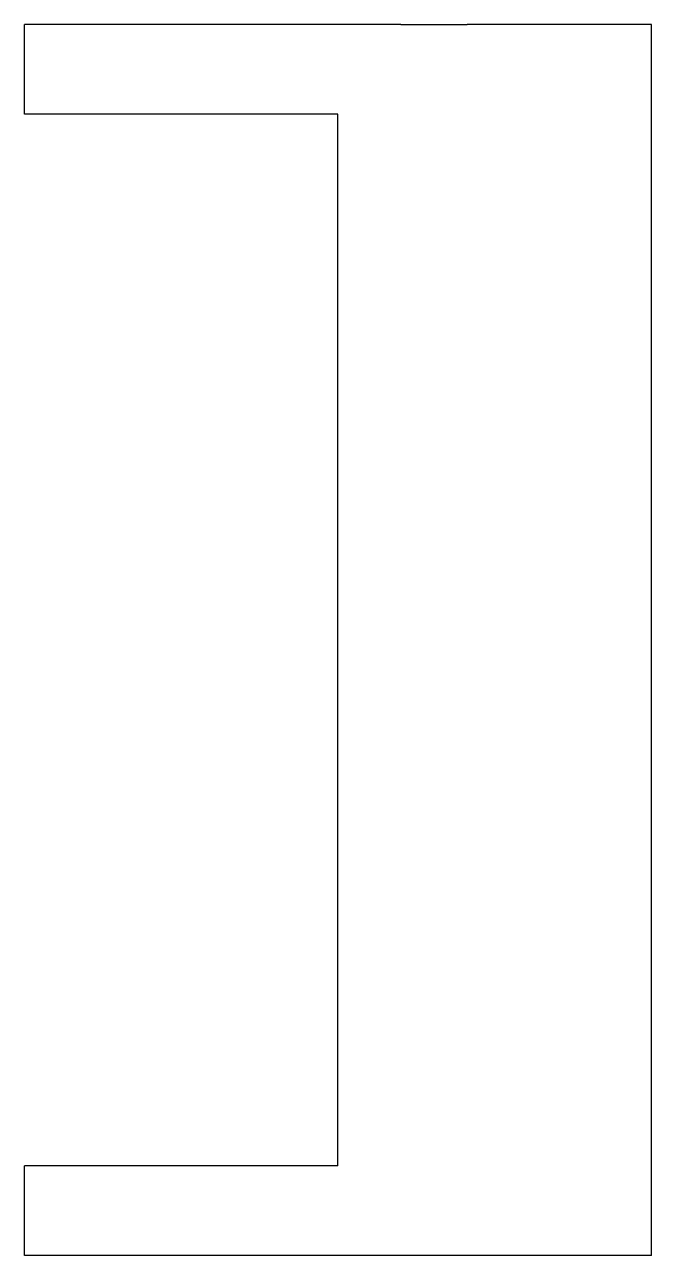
# Model space of a CAD drawing. Header units: metres. Extents: x 0 to 28, y -55 to 0.
import ezdxf

# ---------------------------------------------------------------- set-up
doc = ezdxf.new("R2010")
doc.units = ezdxf.units.M

msp = doc.modelspace()

# ---------------------------------------------------------------- linework, layer by layer
for points in [[(0, -4), (0, -3.92), (0, -3.84), (0, -3.76), (0, -3.68), (0, -3.6), (0, -3.52), (0, -3.44), (0, -3.36), (0, -3.28), (0, -3.2), (0, -3.12), (0, -3.04), (0, -2.96), (0, -2.88), (0, -2.8), (0, -2.72), (0, -2.64), (0, -2.56), (0, -2.48), (0, -2.4), (0, -2.32), (0, -2.24), (0, -2.16), (0, -2.08), (0, -2), (0, -1.92), (0, -1.84), (0, -1.76), (0, -1.68), (0, -1.6), (0, -1.52), (0, -1.44), (0, -1.36), (0, -1.28), (0, -1.2), (0, -1.12), (0, -1.04), (0, -0.96), (0, -0.88), (0, -0.8), (0, -0.72), (0, -0.64), (0, -0.56), (0, -0.48), (0, -0.4), (0, -0.32), (0, -0.24), (0, -0.16), (0, -0.08), (0, 0)], [(5, 0), (4.843, 0), (4.686, 0), (4.53, 0), (4.374, 0), (4.219, 0), (4.064, 0), (3.91, 0), (3.758, 0), (3.607, 0), (3.456, 0), (3.307, 0), (3.162, 0), (3.017, 0), (2.872, 0), (2.732, 0), (2.595, 0), (2.458, 0), (2.322, 0), (2.194, 0), (2.065, 0), (1.937, 0), (1.816, 0), (1.699, 0), (1.582, 0), (1.464, 0), (1.36, 0), (1.255, 0), (1.151, 0), (1.052, 0), (0.961, 0), (0.87, 0), (0.779, 0), (0.701, 0), (0.625, 0), (0.549, 0), (0.478, 0), (0.418, 0), (0.358, 0), (0.298, 0), (0.25, 0), (0.206, 0), (0.163, 0), (0.122, 0), (0.095, 0), (0.069, 0), (0.043, 0), (0.026, 0), (0.018, 0), (0.009, 0), (0, 0)], [(16.804, 0), (16.568, 0), (16.332, 0), (16.096, 0), (15.86, 0), (15.623, 0), (15.387, 0), (15.151, 0), (14.915, 0), (14.679, 0), (14.443, 0), (14.207, 0), (13.971, 0), (13.735, 0), (13.499, 0), (13.263, 0), (13.027, 0), (12.791, 0), (12.554, 0), (12.318, 0), (12.082, 0), (11.846, 0), (11.61, 0), (11.374, 0), (11.138, 0), (10.902, 0), (10.666, 0), (10.43, 0), (10.194, 0), (9.958, 0), (9.722, 0), (9.485, 0), (9.249, 0), (9.013, 0), (8.777, 0), (8.541, 0), (8.305, 0), (8.069, 0), (7.833, 0), (7.597, 0), (7.361, 0), (7.125, 0), (6.889, 0), (6.653, 0), (6.416, 0), (6.18, 0), (5.944, 0), (5.708, 0), (5.472, 0), (5.236, 0), (5, 0)], [(16.804, 0), (16.865, 0), (16.926, 0), (16.986, 0), (17.047, 0), (17.108, 0), (17.169, 0), (17.23, 0), (17.29, 0), (17.351, 0), (17.412, 0), (17.472, 0), (17.533, 0), (17.593, 0), (17.654, 0), (17.714, 0), (17.775, 0), (17.835, 0), (17.896, 0), (17.956, 0), (18.016, 0), (18.076, 0), (18.136, 0), (18.196, 0), (18.256, 0), (18.316, 0), (18.375, 0), (18.435, 0), (18.494, 0), (18.554, 0), (18.613, 0), (18.672, 0), (18.732, 0), (18.79, 0), (18.849, 0), (18.908, 0), (18.967, 0), (19.025, 0), (19.084, 0), (19.142, 0), (19.2, 0), (19.258, 0), (19.316, 0), (19.374, 0), (19.431, 0), (19.488, 0), (19.546, 0), (19.603, 0), (19.659, 0), (19.716, 0), (19.773, 0)], [(28, 0), (27.984, 0), (27.967, 0), (27.951, 0), (27.921, 0), (27.872, 0), (27.824, 0), (27.775, 0), (27.7, 0), (27.62, 0), (27.54, 0), (27.452, 0), (27.342, 0), (27.233, 0), (27.123, 0), (26.994, 0), (26.856, 0), (26.719, 0), (26.578, 0), (26.416, 0), (26.254, 0), (26.091, 0), (25.917, 0), (25.733, 0), (25.549, 0), (25.364, 0), (25.162, 0), (24.96, 0), (24.757, 0), (24.549, 0), (24.332, 0), (24.115, 0), (23.899, 0), (23.673, 0), (23.446, 0), (23.22, 0), (22.991, 0), (22.759, 0), (22.526, 0), (22.293, 0), (22.06, 0), (21.826, 0), (21.592, 0), (21.359, 0), (21.128, 0), (20.898, 0), (20.667, 0), (20.441, 0), (20.219, 0), (19.996, 0), (19.773, 0)], [(28, -55), (28, -53.9), (28, -52.8), (28, -51.7), (28, -50.6), (28, -49.5), (28, -48.4), (28, -47.3), (28, -46.2), (28, -45.1), (28, -44), (28, -42.9), (28, -41.8), (28, -40.7), (28, -39.6), (28, -38.5), (28, -37.4), (28, -36.3), (28, -35.2), (28, -34.1), (28, -33), (28, -31.9), (28, -30.8), (28, -29.7), (28, -28.6), (28, -27.5), (28, -26.4), (28, -25.3), (28, -24.2), (28, -23.1), (28, -22), (28, -20.9), (28, -19.8), (28, -18.7), (28, -17.6), (28, -16.5), (28, -15.4), (28, -14.3), (28, -13.2), (28, -12.1), (28, -11), (28, -9.9), (28, -8.8), (28, -7.7), (28, -6.6), (28, -5.5), (28, -4.4), (28, -3.3), (28, -2.2), (28, -1.1), (28, 0)], [(5, -4), (4.843, -4), (4.686, -4), (4.53, -4), (4.374, -4), (4.219, -4), (4.064, -4), (3.91, -4), (3.758, -4), (3.607, -4), (3.456, -4), (3.307, -4), (3.162, -4), (3.017, -4), (2.872, -4), (2.732, -4), (2.595, -4), (2.458, -4), (2.322, -4), (2.194, -4), (2.065, -4), (1.937, -4), (1.816, -4), (1.699, -4), (1.582, -4), (1.464, -4), (1.36, -4), (1.255, -4), (1.151, -4), (1.052, -4), (0.961, -4), (0.87, -4), (0.779, -4), (0.701, -4), (0.625, -4), (0.549, -4), (0.478, -4), (0.418, -4), (0.358, -4), (0.298, -4), (0.25, -4), (0.206, -4), (0.163, -4), (0.122, -4), (0.095, -4), (0.069, -4), (0.043, -4), (0.026, -4), (0.018, -4), (0.009, -4), (0, -4)], [(14, -4), (13.82, -4), (13.64, -4), (13.46, -4), (13.28, -4), (13.1, -4), (12.92, -4), (12.74, -4), (12.56, -4), (12.38, -4), (12.2, -4), (12.02, -4), (11.84, -4), (11.66, -4), (11.48, -4), (11.3, -4), (11.12, -4), (10.94, -4), (10.76, -4), (10.58, -4), (10.4, -4), (10.22, -4), (10.04, -4), (9.86, -4), (9.68, -4), (9.5, -4), (9.32, -4), (9.14, -4), (8.96, -4), (8.78, -4), (8.6, -4), (8.42, -4), (8.24, -4), (8.06, -4), (7.88, -4), (7.7, -4), (7.52, -4), (7.34, -4), (7.16, -4), (6.98, -4), (6.8, -4), (6.62, -4), (6.44, -4), (6.26, -4), (6.08, -4), (5.9, -4), (5.72, -4), (5.54, -4), (5.36, -4), (5.18, -4), (5, -4)], [(14, -51), (14, -50.06), (14, -49.12), (14, -48.18), (14, -47.24), (14, -46.3), (14, -45.36), (14, -44.42), (14, -43.48), (14, -42.54), (14, -41.6), (14, -40.66), (14, -39.72), (14, -38.78), (14, -37.84), (14, -36.9), (14, -35.96), (14, -35.02), (14, -34.08), (14, -33.14), (14, -32.2), (14, -31.26), (14, -30.32), (14, -29.38), (14, -28.44), (14, -27.5), (14, -26.56), (14, -25.62), (14, -24.68), (14, -23.74), (14, -22.8), (14, -21.86), (14, -20.92), (14, -19.98), (14, -19.04), (14, -18.1), (14, -17.16), (14, -16.22), (14, -15.28), (14, -14.34), (14, -13.4), (14, -12.46), (14, -11.52), (14, -10.58), (14, -9.64), (14, -8.7), (14, -7.76), (14, -6.82), (14, -5.88), (14, -4.94), (14, -4)], [(0, -55), (0, -54.92), (0, -54.84), (0, -54.76), (0, -54.68), (0, -54.6), (0, -54.52), (0, -54.44), (0, -54.36), (0, -54.28), (0, -54.2), (0, -54.12), (0, -54.04), (0, -53.96), (0, -53.88), (0, -53.8), (0, -53.72), (0, -53.64), (0, -53.56), (0, -53.48), (0, -53.4), (0, -53.32), (0, -53.24), (0, -53.16), (0, -53.08), (0, -53), (0, -52.92), (0, -52.84), (0, -52.76), (0, -52.68), (0, -52.6), (0, -52.52), (0, -52.44), (0, -52.36), (0, -52.28), (0, -52.2), (0, -52.12), (0, -52.04), (0, -51.96), (0, -51.88), (0, -51.8), (0, -51.72), (0, -51.64), (0, -51.56), (0, -51.48), (0, -51.4), (0, -51.32), (0, -51.24), (0, -51.16), (0, -51.08), (0, -51)], [(5, -51), (4.843, -51), (4.686, -51), (4.53, -51), (4.374, -51), (4.219, -51), (4.064, -51), (3.91, -51), (3.758, -51), (3.607, -51), (3.456, -51), (3.307, -51), (3.162, -51), (3.017, -51), (2.872, -51), (2.732, -51), (2.595, -51), (2.458, -51), (2.322, -51), (2.194, -51), (2.065, -51), (1.937, -51), (1.816, -51), (1.699, -51), (1.582, -51), (1.464, -51), (1.36, -51), (1.255, -51), (1.151, -51), (1.052, -51), (0.961, -51), (0.87, -51), (0.779, -51), (0.701, -51), (0.625, -51), (0.549, -51), (0.478, -51), (0.418, -51), (0.358, -51), (0.298, -51), (0.25, -51), (0.206, -51), (0.163, -51), (0.122, -51), (0.095, -51), (0.069, -51), (0.043, -51), (0.026, -51), (0.018, -51), (0.009, -51), (0, -51)], [(14, -51), (13.82, -51), (13.64, -51), (13.46, -51), (13.28, -51), (13.1, -51), (12.92, -51), (12.74, -51), (12.56, -51), (12.38, -51), (12.2, -51), (12.02, -51), (11.84, -51), (11.66, -51), (11.48, -51), (11.3, -51), (11.12, -51), (10.94, -51), (10.76, -51), (10.58, -51), (10.4, -51), (10.22, -51), (10.04, -51), (9.86, -51), (9.68, -51), (9.5, -51), (9.32, -51), (9.14, -51), (8.96, -51), (8.78, -51), (8.6, -51), (8.42, -51), (8.24, -51), (8.06, -51), (7.88, -51), (7.7, -51), (7.52, -51), (7.34, -51), (7.16, -51), (6.98, -51), (6.8, -51), (6.62, -51), (6.44, -51), (6.26, -51), (6.08, -51), (5.9, -51), (5.72, -51), (5.54, -51), (5.36, -51), (5.18, -51), (5, -51)], [(5, -55), (4.843, -55), (4.686, -55), (4.53, -55), (4.374, -55), (4.219, -55), (4.064, -55), (3.91, -55), (3.758, -55), (3.607, -55), (3.456, -55), (3.307, -55), (3.162, -55), (3.017, -55), (2.872, -55), (2.732, -55), (2.595, -55), (2.458, -55), (2.322, -55), (2.194, -55), (2.065, -55), (1.937, -55), (1.816, -55), (1.699, -55), (1.582, -55), (1.464, -55), (1.36, -55), (1.255, -55), (1.151, -55), (1.052, -55), (0.961, -55), (0.87, -55), (0.779, -55), (0.701, -55), (0.625, -55), (0.549, -55), (0.478, -55), (0.418, -55), (0.358, -55), (0.298, -55), (0.25, -55), (0.206, -55), (0.163, -55), (0.122, -55), (0.095, -55), (0.069, -55), (0.043, -55), (0.026, -55), (0.018, -55), (0.009, -55), (0, -55)], [(16.804, -55), (16.568, -55), (16.332, -55), (16.096, -55), (15.86, -55), (15.623, -55), (15.387, -55), (15.151, -55), (14.915, -55), (14.679, -55), (14.443, -55), (14.207, -55), (13.971, -55), (13.735, -55), (13.499, -55), (13.263, -55), (13.027, -55), (12.791, -55), (12.554, -55), (12.318, -55), (12.082, -55), (11.846, -55), (11.61, -55), (11.374, -55), (11.138, -55), (10.902, -55), (10.666, -55), (10.43, -55), (10.194, -55), (9.958, -55), (9.722, -55), (9.485, -55), (9.249, -55), (9.013, -55), (8.777, -55), (8.541, -55), (8.305, -55), (8.069, -55), (7.833, -55), (7.597, -55), (7.361, -55), (7.125, -55), (6.889, -55), (6.653, -55), (6.416, -55), (6.18, -55), (5.944, -55), (5.708, -55), (5.472, -55), (5.236, -55), (5, -55)], [(19.773, -55), (19.716, -55), (19.659, -55), (19.603, -55), (19.546, -55), (19.488, -55), (19.431, -55), (19.374, -55), (19.316, -55), (19.258, -55), (19.2, -55), (19.142, -55), (19.084, -55), (19.025, -55), (18.967, -55), (18.908, -55), (18.849, -55), (18.79, -55), (18.732, -55), (18.672, -55), (18.613, -55), (18.554, -55), (18.494, -55), (18.435, -55), (18.375, -55), (18.316, -55), (18.256, -55), (18.196, -55), (18.136, -55), (18.076, -55), (18.016, -55), (17.956, -55), (17.896, -55), (17.835, -55), (17.775, -55), (17.714, -55), (17.654, -55), (17.593, -55), (17.533, -55), (17.472, -55), (17.412, -55), (17.351, -55), (17.29, -55), (17.23, -55), (17.169, -55), (17.108, -55), (17.047, -55), (16.986, -55), (16.926, -55), (16.865, -55), (16.804, -55)], [(28, -55), (27.984, -55), (27.967, -55), (27.951, -55), (27.921, -55), (27.872, -55), (27.824, -55), (27.775, -55), (27.7, -55), (27.62, -55), (27.54, -55), (27.452, -55), (27.342, -55), (27.233, -55), (27.123, -55), (26.994, -55), (26.856, -55), (26.719, -55), (26.578, -55), (26.416, -55), (26.254, -55), (26.091, -55), (25.917, -55), (25.733, -55), (25.549, -55), (25.364, -55), (25.162, -55), (24.96, -55), (24.757, -55), (24.549, -55), (24.332, -55), (24.115, -55), (23.899, -55), (23.673, -55), (23.446, -55), (23.22, -55), (22.991, -55), (22.759, -55), (22.526, -55), (22.293, -55), (22.06, -55), (21.826, -55), (21.592, -55), (21.359, -55), (21.128, -55), (20.898, -55), (20.667, -55), (20.441, -55), (20.219, -55), (19.996, -55), (19.773, -55)]]:
    msp.add_lwpolyline(points)

doc.saveas('drawing.dxf')
